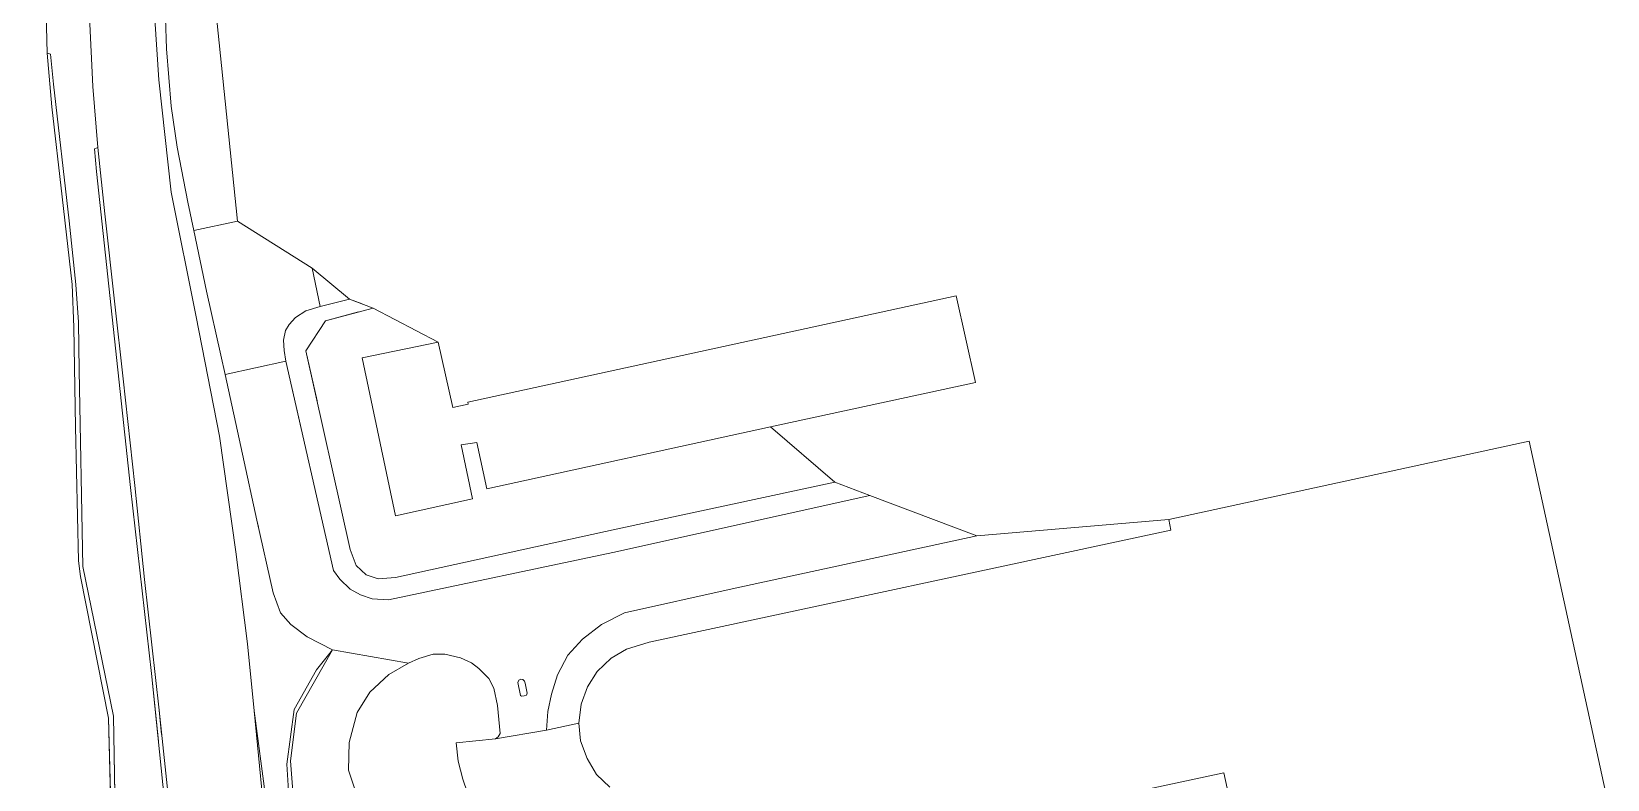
# Model space of a CAD drawing. Header units: metres. Extents: x 112942 to 118371, y 496117 to 499046.
# Drawn here: x 115475.6 to 115657.1, y 497594 to 497680.1 of the extents above; entities that cross this region are included whole.
import ezdxf

# ---------------------------------------------------------------- set-up
doc = ezdxf.new("R2010")
doc.units = ezdxf.units.M
doc.layers.add('B-WE-OG-TOPOKAART-G', color=7, linetype='Continuous', lineweight=18)

msp = doc.modelspace()

# ---------------------------------------------------------------- linework, layer by layer
at = {"layer": 'B-WE-OG-TOPOKAART-G', "elevation": -0.359}
msp.add_lwpolyline([(115522.454, 497644.317), (115524.139, 497636.787), (115525.908, 497637.189), (115525.856, 497637.408), (115582.125, 497649.631), (115584.346, 497639.679), (115560.739, 497634.549), (115528.041, 497627.443), (115526.916, 497632.754), (115525.109, 497632.479), (115526.415, 497626.274), (115517.556, 497624.328), (115513.682, 497642.488), (115522.454, 497644.317)], close=True, dxfattribs=at)
for points in [[(115542.217, 497593.093), (115540.676, 497594.552), (115539.604, 497596.401), (115538.837, 497598.43), (115538.665, 497600.472), (115538.665, 497600.472), (115538.917, 497602.623), (115539.643, 497604.647), (115540.758, 497606.4), (115542.366, 497607.942), (115544.148, 497608.99), (115546.737, 497609.762), (115606.84, 497622.685), (115606.59, 497623.915), (115648.091, 497632.897), (115657.117, 497591.507)], [(115619.364, 497565.292), (115612.949, 497594.734), (115589.63, 497589.746)]]:
    msp.add_lwpolyline(points, dxfattribs=at)
at = {"layer": 'B-WE-OG-TOPOKAART-G'}
for points in [[(115472.388, 497561.261, 0.155), (115472.47, 497568.502, 0.171), (115472.009, 497586.811, 0.196), (115471.358, 497602.911, 0.226), (115470.81, 497626.73, 0.266), (115470.174, 497669.904, 0.243), (115470.005, 497709.425, 0.32), (115469.887, 497734.478, 0.28), (115476.952, 497734.075, 0.535), (115477.048, 497714.528, 0.472), (115477.192, 497686.764, 0.458), (115477.408, 497677.577, 0.412), (115477.979, 497671.389, 0.446), (115479.136, 497661.056, 0.486), (115480.285, 497650.953, 0.478), (115480.476, 497646.021, 0.492), (115480.694, 497634.562, 0.412), (115481.024, 497619.141, 0.435), (115481.276, 497617.355, 0.435), (115484.485, 497601.019, 0.423), (115484.857, 497586.832, 0.411)], [(115485.289, 497587.758, 0.648), (115485.043, 497601.268, 0.67), (115481.525, 497618.476, 0.67), (115481.124, 497641.046, 0.692), (115481.042, 497646.612, 0.692), (115480.723, 497650.936, 0.692), (115479.953, 497658.257, 0.718), (115478.17, 497674.019, 0.627), (115477.805, 497677.456, 0.412), (115477.408, 497677.577, 0.412), (115477.192, 497686.764, 0.458), (115477.048, 497714.528, 0.472), (115476.952, 497734.075, 0.535), (115480.506, 497734.156, 0.512), (115481.096, 497715.171, 0.512), (115481.885, 497690.611, 0.466), (115482.7, 497673.728, 0.512), (115483.267, 497666.7, 0.512), (115482.883, 497666.58, 0.561), (115483.107, 497663.947, 0.675), (115484.903, 497647.168, 0.664), (115487.027, 497627.569, 0.69), (115489.432, 497606.187, 0.638), (115490.237, 497598.371, 0.65)], [(115490.606, 497599.161, 0.414), (115490.314, 497601.933, 0.426), (115488.622, 497616.974, 0.463), (115487.501, 497627.807, 0.478), (115486.173, 497640.094, 0.506), (115485.214, 497648.669, 0.495), (115484.064, 497659.084, 0.515), (115483.267, 497666.7, 0.512), (115482.7, 497673.728, 0.512), (115481.885, 497690.611, 0.466), (115481.096, 497715.171, 0.512), (115480.506, 497734.156, 0.512), (115487.563, 497733.848, 0.333), (115488.278, 497712.663, 0.38), (115489.309, 497689.096, 0.337), (115490.269, 497674.49, 0.383), (115491.689, 497661.59, 0.377), (115494.599, 497647.241, 0.36), (115497.253, 497633.482, 0.343), (115499.168, 497620.16, 0.327), (115499.429, 497618.083, 0.332)], [(115495.258, 497697.832, 0.042), (115499.347, 497658.23, 0.015), (115494.327, 497657.179, 0.068), (115493.609, 497660.441, 0.132), (115492.403, 497666.768, 0.12), (115491.698, 497671.463, 0.082), (115491.155, 497678.076, 0.074), (115490.806, 497688.699, 0.056), (115490.464, 497697.825, 0.062), (115495.258, 497697.832, 0.042)], [(115495.258, 497697.832, 0.042), (115499.347, 497658.23, 0.015), (115494.327, 497657.179, 0.068), (115493.609, 497660.441, 0.132), (115492.403, 497666.768, 0.12), (115491.698, 497671.463, 0.082), (115491.155, 497678.076, 0.074), (115490.806, 497688.699, 0.056), (115490.464, 497697.825, 0.062), (115495.258, 497697.832, 0.042)], [(115481.885, 497690.611, 0.466), (115482.7, 497673.728, 0.512), (115483.267, 497666.7, 0.512), (115482.883, 497666.58, 0.561), (115483.107, 497663.947, 0.675), (115484.903, 497647.168, 0.664), (115487.027, 497627.569, 0.69), (115489.432, 497606.187, 0.638), (115490.944, 497591.512, 0.661), (115491.848, 497581.388, 0.661)], [(115491.495, 497590.716, 0.377), (115490.314, 497601.933, 0.426), (115488.622, 497616.974, 0.463), (115487.501, 497627.807, 0.478), (115486.173, 497640.094, 0.506), (115485.214, 497648.669, 0.495), (115484.064, 497659.084, 0.515), (115483.267, 497666.7, 0.512), (115482.7, 497673.728, 0.512), (115481.885, 497690.611, 0.466)], [(115512.195, 497579.476, 0.597), (115510.533, 497580.543, 0.54), (115507.641, 497583.069, 0.48), (115504.835, 497586.712, 0.41), (115503.536, 497589.197, 0.353), (115502.596, 497591.76, 0.337), (115501.261, 497601.874, 0.35), (115500.5, 497609.57, 0.35), (115499.168, 497620.16, 0.327), (115497.253, 497633.482, 0.343), (115494.599, 497647.241, 0.36), (115491.689, 497661.59, 0.377), (115490.269, 497674.49, 0.383), (115489.309, 497689.096, 0.337)], [(115489.309, 497689.096, 0.337), (115490.269, 497674.49, 0.383), (115491.689, 497661.59, 0.377), (115494.599, 497647.241, 0.36), (115497.253, 497633.482, 0.343), (115499.168, 497620.16, 0.327), (115500.5, 497609.57, 0.35), (115501.261, 497601.874, 0.35), (115502.266, 497591.585, 0.263)], [(115499.429, 497618.083, 0.332), (115499.168, 497620.16, 0.327), (115497.253, 497633.482, 0.343), (115494.599, 497647.241, 0.36), (115491.689, 497661.59, 0.377), (115490.269, 497674.49, 0.383), (115489.309, 497689.096, 0.337)], [(115490.806, 497688.699, 0.056), (115491.155, 497678.076, 0.074), (115491.698, 497671.463, 0.082), (115492.403, 497666.768, 0.12), (115493.609, 497660.441, 0.132), (115494.327, 497657.179, 0.068), (115495.785, 497650.193, 0.164), (115497.41, 497642.794, 0.129), (115497.931, 497640.596, 0.047), (115499.904, 497631.417, 0.039), (115501.566, 497623.838, 0.015), (115503.444, 497615.462, 0.03), (115504.311, 497613.169, 0.007), (115505.478, 497611.806, -0.019), (115507.351, 497610.389, -0.06), (115510.275, 497608.895, -0.017), (115508.433, 497606.603, 0.27), (115505.869, 497602.029, 0.26), (115505.039, 497595.728, 0.32), (115505.211, 497592.679, 0.32)], [(115490.806, 497688.699, 0.056), (115491.155, 497678.076, 0.074), (115491.698, 497671.463, 0.082), (115492.403, 497666.768, 0.12), (115493.609, 497660.441, 0.132), (115494.327, 497657.179, 0.068), (115495.785, 497650.193, 0.164), (115497.41, 497642.794, 0.129), (115497.931, 497640.596, 0.047), (115499.904, 497631.417, 0.039), (115501.566, 497623.838, 0.015), (115501.744, 497623.046, 0.016)], [(115491.848, 497581.388, 0.661), (115493.241, 497556.139, 0.649), (115486.22, 497557.049, 0.641), (115485.367, 497583.448, 0.641), (115485.043, 497601.268, 0.67), (115481.525, 497618.476, 0.67), (115481.124, 497641.046, 0.692), (115481.042, 497646.612, 0.692), (115480.723, 497650.936, 0.692), (115479.953, 497658.257, 0.718), (115478.17, 497674.019, 0.627), (115477.805, 497677.456, 0.412), (115477.408, 497677.577, 0.412), (115477.192, 497686.764, 0.458)], [(115477.192, 497686.764, 0.458), (115477.408, 497677.577, 0.412), (115477.979, 497671.389, 0.446), (115479.136, 497661.056, 0.486), (115480.285, 497650.953, 0.478), (115480.476, 497646.021, 0.492), (115480.694, 497634.562, 0.412), (115481.024, 497619.141, 0.435), (115481.276, 497617.355, 0.435), (115484.485, 497601.019, 0.423), (115484.922, 497584.347, 0.409)], [(115484.922, 497584.347, 0.409), (115484.485, 497601.019, 0.423), (115481.276, 497617.355, 0.435), (115481.024, 497619.141, 0.435), (115480.694, 497634.562, 0.412), (115480.476, 497646.021, 0.492), (115480.285, 497650.953, 0.478), (115479.136, 497661.056, 0.486), (115477.979, 497671.389, 0.446), (115477.408, 497677.577, 0.412), (115477.805, 497677.456, 0.412), (115478.17, 497674.019, 0.627), (115479.953, 497658.257, 0.718), (115480.723, 497650.936, 0.692), (115481.042, 497646.612, 0.692), (115481.124, 497641.046, 0.692), (115481.525, 497618.476, 0.67), (115485.043, 497601.268, 0.67), (115485.367, 497583.448, 0.641)], [(115484.857, 497586.832, 0.411), (115484.485, 497601.019, 0.423), (115481.276, 497617.355, 0.435), (115481.024, 497619.141, 0.435), (115480.694, 497634.562, 0.412), (115480.476, 497646.021, 0.492), (115480.285, 497650.953, 0.478), (115479.136, 497661.056, 0.486), (115477.979, 497671.389, 0.446), (115477.408, 497677.577, 0.412), (115477.805, 497677.456, 0.412), (115478.17, 497674.019, 0.627), (115479.953, 497658.257, 0.718), (115480.723, 497650.936, 0.692), (115481.042, 497646.612, 0.692), (115481.124, 497641.046, 0.692), (115481.525, 497618.476, 0.67), (115485.043, 497601.268, 0.67), (115485.289, 497587.758, 0.648)], [(115490.944, 497591.512, 0.661), (115489.432, 497606.187, 0.638), (115487.027, 497627.569, 0.69), (115484.903, 497647.168, 0.664), (115483.107, 497663.947, 0.675), (115482.883, 497666.58, 0.561), (115483.267, 497666.7, 0.512), (115484.064, 497659.084, 0.515), (115485.214, 497648.669, 0.495), (115486.173, 497640.094, 0.506), (115487.501, 497627.807, 0.478), (115488.622, 497616.974, 0.463), (115490.314, 497601.933, 0.426), (115491.495, 497590.716, 0.377)], [(115490.237, 497598.371, 0.65), (115489.432, 497606.187, 0.638), (115487.027, 497627.569, 0.69), (115484.903, 497647.168, 0.664), (115483.107, 497663.947, 0.675), (115482.883, 497666.58, 0.561), (115483.267, 497666.7, 0.512), (115484.064, 497659.084, 0.515), (115485.214, 497648.669, 0.495), (115486.173, 497640.094, 0.506), (115487.501, 497627.807, 0.478), (115488.622, 497616.974, 0.463), (115490.314, 497601.933, 0.426), (115490.606, 497599.161, 0.414)], [(115499.347, 497658.23, 0.015), (115507.935, 497652.815, -0.06), (115508.864, 497648.397, -0.086), (115507.2, 497647.898, -0.014), (115506.008, 497647.163, -0.031), (115505.306, 497646.356, 0.004), (115504.886, 497645.641, 0.004), (115504.637, 497644.558, 0.004), (115504.709, 497643.357, 0.004), (115504.924, 497642.134, -0.054), (115497.931, 497640.596, 0.047), (115497.41, 497642.794, 0.129), (115495.785, 497650.193, 0.164), (115494.327, 497657.179, 0.068), (115499.347, 497658.23, 0.015)], [(115499.347, 497658.23, 0.015), (115507.935, 497652.815, -0.06), (115508.864, 497648.397, -0.086), (115507.2, 497647.898, -0.014), (115506.008, 497647.163, -0.031), (115505.306, 497646.356, 0.004), (115504.886, 497645.641, 0.004), (115504.637, 497644.558, 0.004), (115504.709, 497643.357, 0.004), (115504.924, 497642.134, -0.054), (115497.931, 497640.596, 0.047), (115497.41, 497642.794, 0.129), (115495.785, 497650.193, 0.164), (115494.327, 497657.179, 0.068), (115499.347, 497658.23, 0.015)], [(115507.935, 497652.815, -0.06), (115512.239, 497649.266, -0.257), (115508.864, 497648.397, -0.086), (115507.935, 497652.815, -0.06)], [(115507.935, 497652.815, -0.06), (115512.239, 497649.266, -0.257), (115508.864, 497648.397, -0.086), (115507.935, 497652.815, -0.06)], [(115512.239, 497649.266, -0.257), (115514.969, 497648.236, -0.267), (115509.469, 497646.78, -0.095), (115507.227, 497643.316, -0.014), (115512.304, 497620.447, 0.077), (115513.027, 497618.583, 0.087), (115514.149, 497617.537, 0.067), (115515.53, 497617.07, 0.04), (115517.535, 497617.214, 0.007), (115542.951, 497622.766, -0.1), (115568.116, 497628.192, -0.113), (115572.184, 497626.658, -0.187), (115542.565, 497620.114, -0.167), (115516.733, 497614.648, -0.101), (115514.859, 497614.747, -0.086), (115513.508, 497615.213, -0.078), (115512.31, 497615.878, -0.078), (115511.135, 497617.01, -0.037), (115510.39, 497618.018, -0.014), (115504.924, 497642.134, -0.054), (115504.709, 497643.357, 0.004), (115504.637, 497644.558, 0.004), (115504.886, 497645.641, 0.004), (115505.306, 497646.356, 0.004), (115506.008, 497647.163, -0.031), (115507.2, 497647.898, -0.014), (115508.864, 497648.397, -0.086), (115512.239, 497649.266, -0.257)], [(115506.795, 497633.879, -0.04), (115504.924, 497642.134, -0.054), (115504.709, 497643.357, 0.004), (115504.637, 497644.558, 0.004), (115504.886, 497645.641, 0.004), (115505.306, 497646.356, 0.004), (115506.008, 497647.163, -0.031), (115507.2, 497647.898, -0.014), (115508.864, 497648.397, -0.086), (115512.239, 497649.266, -0.257)], [(115512.239, 497649.266, -0.257), (115513.711, 497648.711, -0.262)], [(115514.969, 497648.236, -0.267), (115522.454, 497644.317, -0.359), (115513.682, 497642.488, -0.359), (115517.556, 497624.328, -0.359), (115526.415, 497626.274, -0.359), (115525.109, 497632.479, -0.359), (115526.916, 497632.754, -0.359), (115528.041, 497627.443, -0.359), (115560.739, 497634.549, -0.359), (115568.116, 497628.192, -0.113), (115542.951, 497622.766, -0.1), (115517.535, 497617.214, 0.007), (115515.53, 497617.07, 0.04), (115514.149, 497617.537, 0.067), (115513.027, 497618.583, 0.087), (115512.304, 497620.447, 0.077), (115507.227, 497643.316, -0.014), (115509.469, 497646.78, -0.095), (115514.969, 497648.236, -0.267)], [(115508.507, 497637.55, 0.009), (115507.227, 497643.316, -0.014), (115509.469, 497646.78, -0.095), (115513.282, 497647.789, -0.214)], [(115513.282, 497647.789, -0.214), (115509.469, 497646.78, -0.095), (115507.227, 497643.316, -0.014), (115508.507, 497637.55, 0.009)], [(115514.859, 497614.747, -0.086), (115516.733, 497614.648, -0.101), (115542.565, 497620.114, -0.167), (115572.184, 497626.658, -0.187), (115584.486, 497622.018, -0.217), (115556.309, 497615.922, -0.23), (115543.897, 497613.156, -0.266), (115541.253, 497611.825, -0.333), (115539.088, 497610.104, -0.333), (115537.381, 497608.264, -0.333), (115536.181, 497606.018, -0.333), (115535.497, 497603.793, -0.333), (115535.088, 497601.779, -0.333), (115534.938, 497599.663, -0.333), (115529.067, 497598.649, -0.407), (115529.366, 497598.864, -0.41), (115529.592, 497599.271, -0.416), (115529.275, 497602.486, -0.368), (115528.849, 497604.493, -0.368), (115528.274, 497605.588, -0.35), (115527.15, 497606.738, -0.299), (115526.299, 497607.399, -0.302), (115525.043, 497607.983, -0.29), (115523.239, 497608.394, -0.275), (115521.893, 497608.38, -0.275), (115520.224, 497607.887, -0.296), (115519.027, 497607.361, -0.247), (115510.275, 497608.895, -0.017), (115507.351, 497610.389, -0.06), (115505.478, 497611.806, -0.019), (115504.311, 497613.169, 0.007), (115503.444, 497615.462, 0.03), (115501.566, 497623.838, 0.015), (115499.904, 497631.417, 0.039), (115497.931, 497640.596, 0.047), (115504.924, 497642.134, -0.054), (115510.39, 497618.018, -0.014), (115511.135, 497617.01, -0.037), (115512.31, 497615.878, -0.078), (115513.508, 497615.213, -0.078), (115514.859, 497614.747, -0.086)], [(115501.744, 497623.046, 0.016), (115501.566, 497623.838, 0.015), (115499.904, 497631.417, 0.039), (115497.931, 497640.596, 0.047), (115504.924, 497642.134, -0.054), (115506.795, 497633.879, -0.04)], [(115534.938, 497599.663, -0.333), (115535.088, 497601.779, -0.333), (115535.497, 497603.793, -0.333), (115536.181, 497606.018, -0.333), (115537.381, 497608.264, -0.333), (115539.088, 497610.104, -0.333), (115541.253, 497611.825, -0.333), (115543.897, 497613.156, -0.266), (115556.309, 497615.922, -0.23), (115584.486, 497622.018, -0.217), (115606.59, 497623.915, -0.359), (115606.84, 497622.685, -0.359), (115546.737, 497609.762, -0.359), (115544.148, 497608.99, -0.359), (115542.366, 497607.942, -0.359), (115540.758, 497606.4, -0.359), (115539.643, 497604.647, -0.359), (115538.917, 497602.623, -0.359), (115538.665, 497600.472, -0.359), (115534.938, 497599.663, -0.333)], [(115512.236, 497582.096, 0.39), (115509.121, 497584.901, 0.347), (115506.762, 497588.44, 0.33), (115505.211, 497592.679, 0.32), (115505.039, 497595.728, 0.32), (115505.869, 497602.029, 0.26), (115508.433, 497606.603, 0.27), (115510.275, 497608.895, -0.017), (115506.119, 497601.624, 0.09), (115505.446, 497596.102, 0.103), (115505.698, 497592.613, 0.11), (115507.184, 497588.463, 0.117), (115509.33, 497585.172, 0.177), (115512.43, 497582.334, 0.247), (115519.275, 497579.341, 0.539), (115519.131, 497578.962, 0.658), (115512.236, 497582.096, 0.39)], [(115512.43, 497582.334, 0.247), (115509.33, 497585.172, 0.177), (115507.184, 497588.463, 0.117), (115505.698, 497592.613, 0.11), (115505.446, 497596.102, 0.103), (115506.119, 497601.624, 0.09), (115510.275, 497608.895, -0.017), (115519.027, 497607.361, -0.247), (115516.755, 497606.055, -0.197), (115514.585, 497604.016, -0.097), (115513.134, 497601.697, -0.037), (115512.207, 497598.237, -0.013), (115512.131, 497595.061, 0.03), (115513.114, 497592.035, 0.107), (115515.193, 497589.124, 0.203), (115517.256, 497587.703, 0.236), (115521.625, 497585.534, 0.723), (115519.275, 497579.341, 0.539), (115512.43, 497582.334, 0.247)], [(115513.114, 497592.035, 0.107), (115512.131, 497595.061, 0.03), (115512.207, 497598.237, -0.013), (115513.134, 497601.697, -0.037), (115514.585, 497604.016, -0.097), (115516.755, 497606.055, -0.197), (115519.027, 497607.361, -0.247), (115520.224, 497607.887, -0.296), (115521.893, 497608.38, -0.275), (115523.239, 497608.394, -0.275), (115525.043, 497607.983, -0.29), (115526.299, 497607.399, -0.302), (115527.15, 497606.738, -0.299), (115528.274, 497605.588, -0.35), (115528.849, 497604.493, -0.368), (115529.275, 497602.486, -0.368), (115529.592, 497599.271, -0.416), (115529.366, 497598.864, -0.41), (115529.067, 497598.649, -0.407), (115524.542, 497598.194, -0.371), (115524.773, 497596.075, -0.332), (115525.295, 497594.015, -0.308), (115525.833, 497592.418, -0.308)], [(115531.94, 497603.637, -0.308), (115532.045, 497603.576, -0.308), (115532.353, 497603.586, -0.308), (115532.621, 497603.693, -0.302), (115532.692, 497603.892, -0.308), (115532.472, 497605.039, -0.299), (115532.408, 497605.304, -0.302), (115532.193, 497605.498, -0.302), (115531.982, 497605.511, -0.305), (115531.731, 497605.396, -0.305), (115531.608, 497605.125, -0.305), (115531.94, 497603.637, -0.308)], [(115532.472, 497605.039, -0.299), (115532.692, 497603.892, -0.308), (115532.621, 497603.693, -0.302), (115532.353, 497603.586, -0.308), (115532.045, 497603.576, -0.308), (115531.94, 497603.637, -0.308), (115531.608, 497605.125, -0.305), (115531.731, 497605.396, -0.305), (115531.982, 497605.511, -0.305), (115532.193, 497605.498, -0.302), (115532.408, 497605.304, -0.302), (115532.472, 497605.039, -0.299)], [(115516.087, 497577.249, 0.5), (115512.621, 497578.784, 0.437), (115510.162, 497580.377, 0.377), (115507.152, 497583.17, 0.353), (115504.603, 497586.408, 0.303), (115503.151, 497588.982, 0.263), (115502.266, 497591.585, 0.263), (115501.261, 497601.874, 0.35), (115502.596, 497591.76, 0.337), (115503.536, 497589.197, 0.353), (115504.835, 497586.712, 0.41), (115507.641, 497583.069, 0.48), (115510.533, 497580.543, 0.54), (115512.195, 497579.476, 0.597), (115518.303, 497576.778, 0.623), (115518.167, 497576.42, 0.53), (115516.087, 497577.249, 0.5)], [(115534.938, 497599.663, -0.333), (115538.665, 497600.472, -0.359), (115538.837, 497598.43, -0.359), (115539.604, 497596.401, -0.359), (115540.676, 497594.552, -0.359), (115542.217, 497593.093, -0.359)], [(115525.833, 497592.418, -0.308), (115525.295, 497594.015, -0.308), (115524.773, 497596.075, -0.332), (115524.542, 497598.194, -0.371), (115529.067, 497598.649, -0.407), (115534.938, 497599.663, -0.333)], [(115589.63, 497589.746, -0.359), (115612.949, 497594.734, -0.359), (115619.364, 497565.292, -0.359)]]:
    msp.add_polyline3d(points, dxfattribs=at)

doc.saveas('drawing.dxf')
